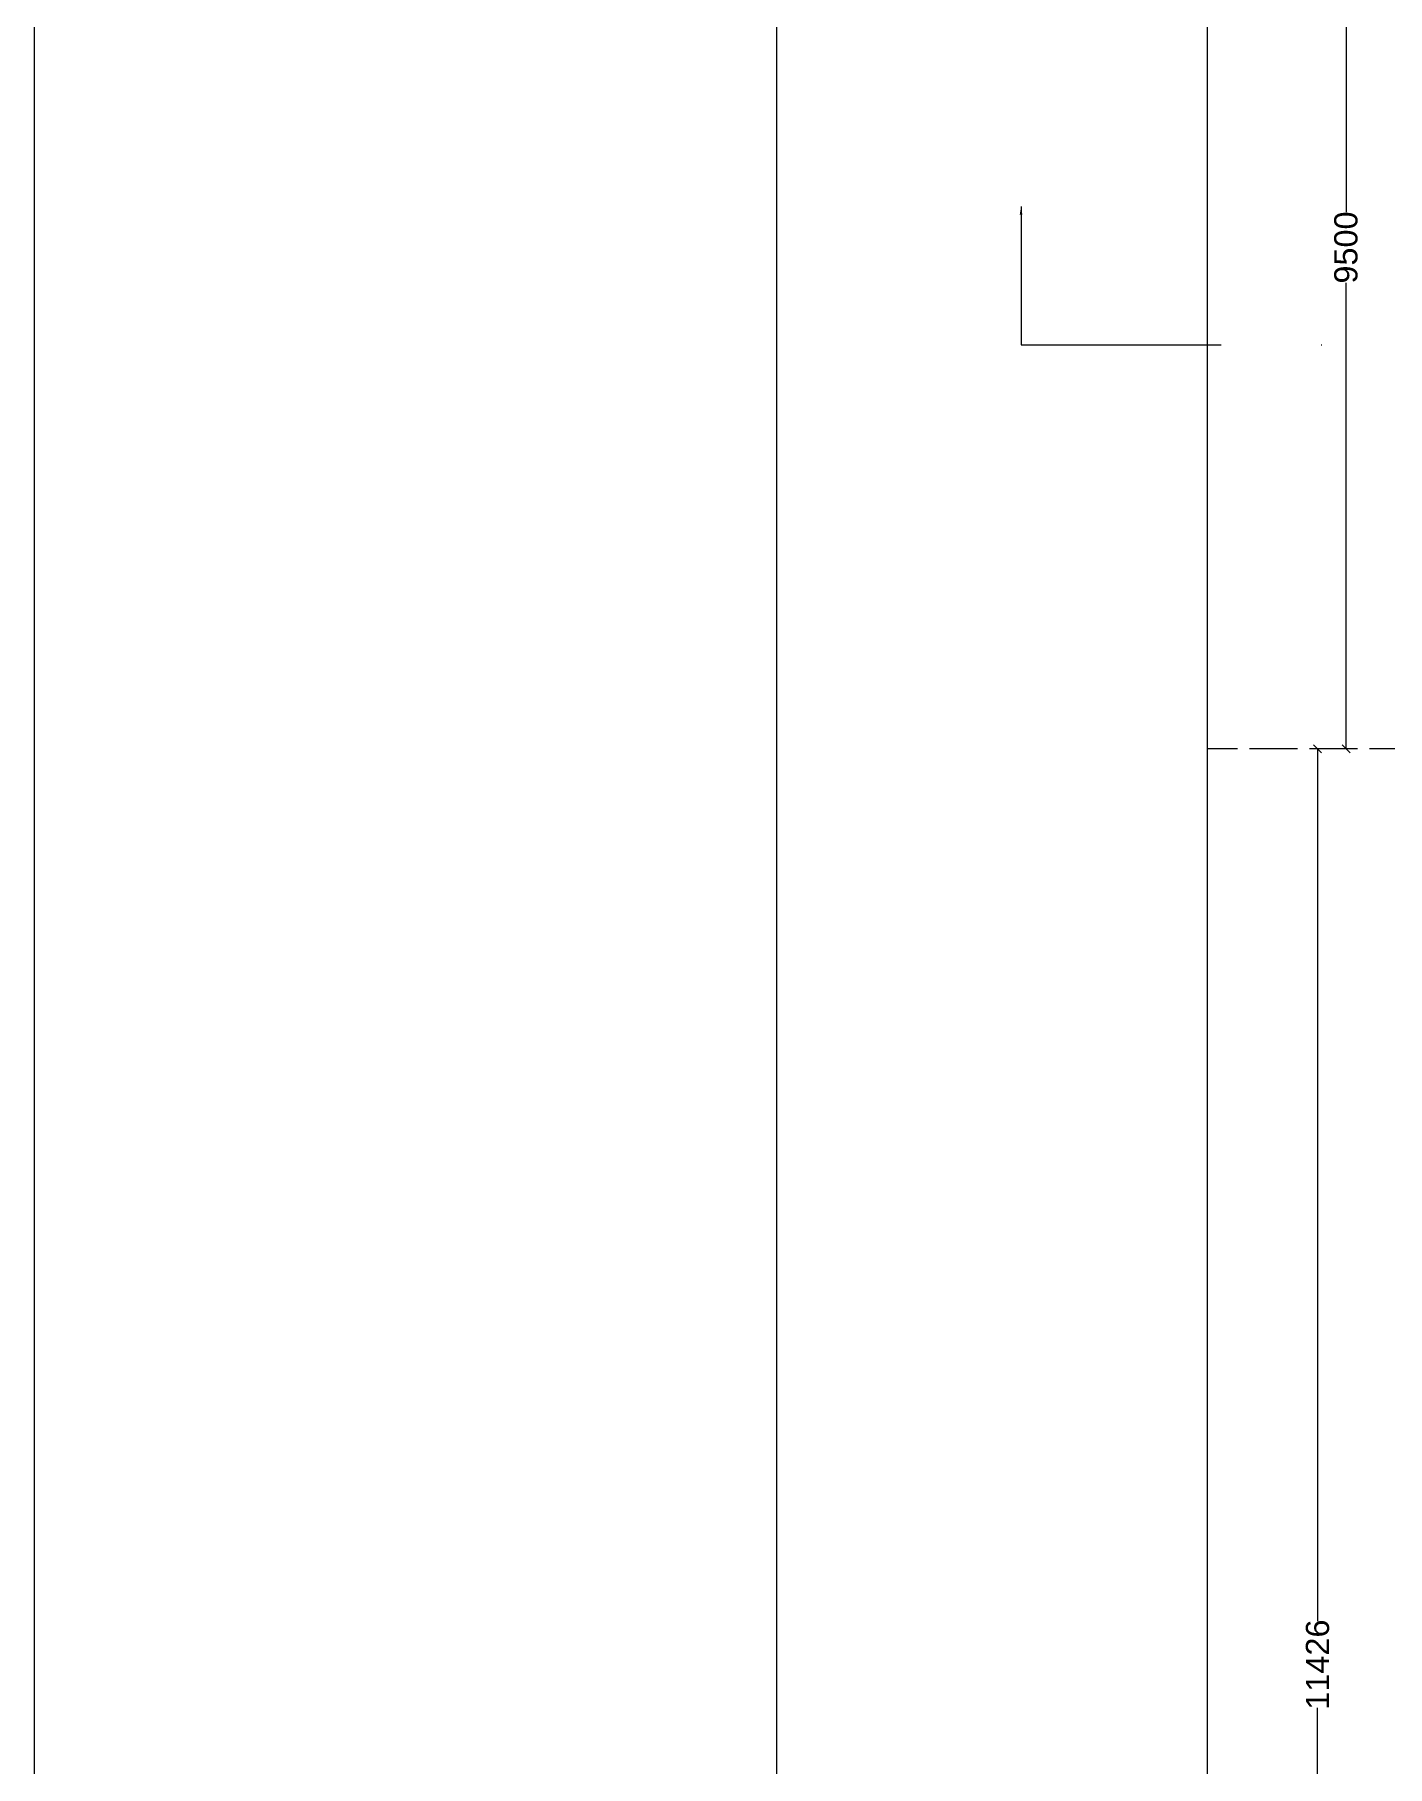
# Model space of a CAD drawing. Header units: metres. Extents: x 1152 to 2703, y 428 to 1487.
# Drawn here: x 1151.8 to 1320.8, y 691.5 to 907.9 of the extents above; entities that cross this region are included whole.
import ezdxf

# ---------------------------------------------------------------- set-up
doc = ezdxf.new("R2010")
doc.units = ezdxf.units.M
doc.header["$MEASUREMENT"] = 0
doc.linetypes.add('ACAD_ISO02W100', pattern=[15, 12, -3])
doc.linetypes.add('DASHDOT', pattern=[1, 0.5, -0.25, 0, -0.25])
doc.layers.add('DRAWING', color=7, linetype='Continuous')
doc.styles.get("Standard").update_dxf_attribs({"font": 'ARIAL_1.TTF', "height": 2.9})
doc.dimstyles.get("Standard").update_dxf_attribs({"dimtxt": 1, "dimasz": 1, "dimexe": 0.18, "dimexo": 0.0625, "dimgap": 0.09, "dimtad": 0, "dimtih": 1, "dimtoh": 1, "dimdec": 0, "dimzin": 0, "dimdsep": 46, "dimtxsty": 'Standard', "dimblk": 'OBLIQUE', "dimcen": 0, "dimse1": 1, "dimse2": 1, "dimadec": 0, "dimazin": 0, "dimtfac": 1, "dimtdec": 0, "dimtofl": 0, "dimtmove": 0, "dimatfit": 3, "dimfxl": 0, "dimtolj": 1, "dimtzin": 0, "dimarcsym": 0})
picture_1 = doc.add_image_def('image1.jpg', size_in_pixel=(7220, 4931))

# ---------------------------------------------------------------- blocks, each defined once
blk = doc.blocks.new('_Oblique')
at = {"color": 0, "linetype": 'ByBlock', "lineweight": -2}
blk.add_line((-0.5, -0.5), (0.5, 0.5), dxfattribs=at)
blk = doc.blocks.new('*D51')
at = {"layer": 'Defpoints', "color": 0, "transparency": 16777216}
for p in [(1315.29, 923.22), (1315.29, 818.66), (1315.65, 818.66)]:
    blk.add_point(p, dxfattribs=at)
at = {"layer": 'DRAWING', "color": 0, "lineweight": -2, "transparency": 16777216}
for p, q in [((1315.65, 923.22), (1315.65, 885.74)), ((1315.65, 818.66), (1315.65, 876.91))]:
    blk.add_line(p, q, dxfattribs=at)
for p, rotation in [((1315.65, 923.22), 90), ((1315.65, 818.66), 270)]:
    blk.add_blockref('_Oblique', p, dxfattribs=dict(at, rotation=rotation))
at = {"layer": 'DRAWING', "color": 0, "transparency": 16777216, "insert": (1315.65, 881.32), "char_height": 2.9, "attachment_point": 5, "rotation": 90}
blk.add_mtext('\\A1;9500', dxfattribs=at)
blk = doc.blocks.new('*D52')
at = {"layer": 'Defpoints', "color": 0, "transparency": 16777216}
for p in [(1315.65, 818.66), (1312.1, 589.77), (1318.16, 589.77)]:
    blk.add_point(p, dxfattribs=at)
at = {"layer": 'DRAWING', "color": 0, "lineweight": -2, "transparency": 16777216}
for p, q in [((1312.1, 818.66), (1312.1, 709.63)), ((1312.1, 589.77), (1312.1, 698.81))]:
    blk.add_line(p, q, dxfattribs=at)
for p, rotation in [((1312.1, 818.66), 90), ((1312.1, 589.77), 270)]:
    blk.add_blockref('_Oblique', p, dxfattribs=dict(at, rotation=rotation))
at = {"layer": 'DRAWING', "color": 0, "transparency": 16777216, "insert": (1312.1, 704.22), "char_height": 2.9, "attachment_point": 5, "rotation": 90}
blk.add_mtext('\\A1;11426', dxfattribs=at)

msp = doc.modelspace()

# ---------------------------------------------------------------- linework, layer by layer
at = {"layer": 'DRAWING'}
msp.add_lwpolyline([(1244.54, 1471.31), (2592.98, 1471.31), (2592.98, 481.93), (1244.54, 481.93)], close=True, dxfattribs=at)
at = {"layer": 'DRAWING', "linetype": 'Continuous'}
msp.add_lwpolyline([(1298.29, 1239.03), (1298.29, 945.08), (1284.56, 940.08), (1312.03, 930.08), (1298.29, 925.08), (1298.29, 533.33)], dxfattribs=at)
at = {"layer": 'DRAWING', "linetype": 'ACAD_ISO02W100', "ltscale": 0.5}
msp.add_lwpolyline([(1432.64, 796.99), (1324.59, 818.66), (1298.29, 818.66)], dxfattribs=at)

# ---------------------------------------------------------------- dimensions: what is measured, and where the dimension line sits
at = {"layer": 'DRAWING'}
dim = msp.add_linear_dim(base=(1315.65, 818.66), p1=(1315.29, 923.22), p2=(1315.29, 818.66), angle=90, text='9500', dimstyle='Standard', dxfattribs=at)
dim.commit()
dim.dimension.update_dxf_attribs({"geometry": '*D51', "text_midpoint": (1315.65, 881.32), "dimtype": 160, "text_rotation": 90})
dim = msp.add_linear_dim(base=(1312.1, 589.77), p1=(1315.65, 818.66), p2=(1318.16, 589.77), angle=90, text='11426', dimstyle='Standard', dxfattribs=at)
dim.commit()
dim.dimension.update_dxf_attribs({"geometry": '*D52', "text_midpoint": (1312.1, 704.22), "text_rotation": 90})

# ---------------------------------------------------------------- pictures from other files: only their frames are drawn
at = {"color": 2}
image = msp.add_image(picture_1, insert=(1151.77, 428.03), size_in_units=(1550.98, 1059.27), dxfattribs=dict(at, fade=30))
image.dxf.flags = 7

# ---------------------------------------------------------------- leaders
at = {"layer": 'DRAWING', "linetype": 'DASHDOT', "ltscale": 50}
msp.add_leader([(1275.04, 886.44), (1275.04, 869.17), (2022.26, 869.17)], dimstyle='Standard', dxfattribs=at)

doc.saveas('drawing.dxf')
